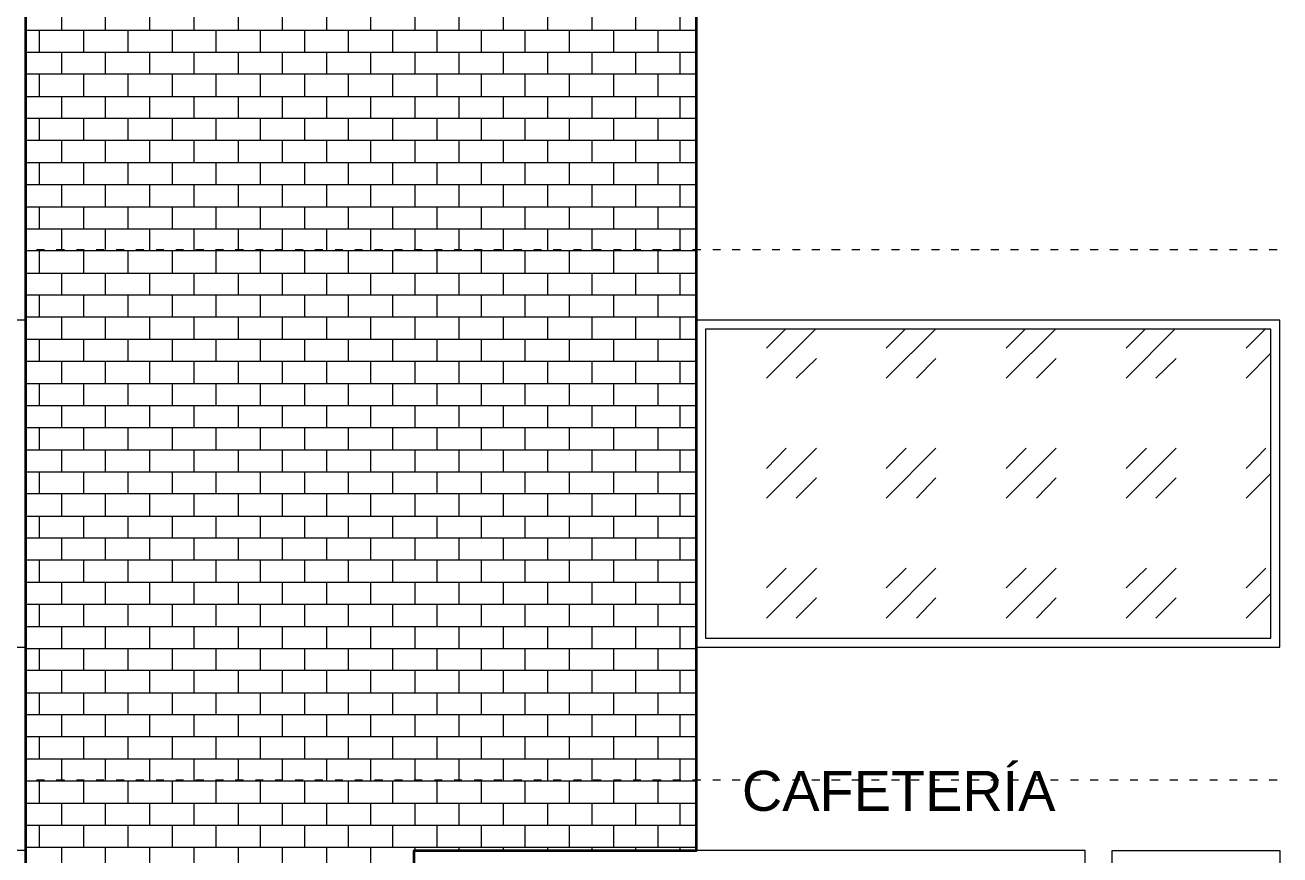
# Model space of a CAD drawing. Header units: millimetres. Extents: x 1.9 to 43.8, y 1.5 to 30.
# Drawn here: x 8.69 to 15.79, y 20.67 to 25.37 of the extents above; entities that cross this region are included whole.
import ezdxf

# ---------------------------------------------------------------- set-up
doc = ezdxf.new("R2010")
doc.units = ezdxf.units.MM
for name, color, linetype in [('PDF_GRADAS Y ELEVADOR', 7, 'Continuous'), ('PDF_MUROS2', 7, 'Continuous'), ('PDF_Text', 7, 'Continuous')]:
    doc.layers.add(name, color=color, linetype=linetype)
doc.styles.add('PDF ArialMT', font='arial.ttf')

msp = doc.modelspace()

# ---------------------------------------------------------------- linework, layer by layer
at = {"layer": 'PDF_GRADAS Y ELEVADOR', "lineweight": 18}
for points in [[(8.7516, 24.0978), (8.796, 24.0978)], [(8.8627, 24.0978), (8.9103, 24.0978)], [(8.977, 24.0978), (9.0215, 24.0978)], [(9.0881, 24.0978), (9.1326, 24.0978)], [(9.2024, 24.0978), (9.2469, 24.0978)], [(9.3136, 24.0978), (9.358, 24.0978)], [(9.4279, 24.0978), (9.4723, 24.0978)], [(9.539, 24.0978), (9.5834, 24.0978)], [(9.6501, 24.0978), (9.6977, 24.0978)], [(9.7644, 24.0978), (9.8089, 24.0978)], [(9.8755, 24.0978), (9.9232, 24.0978)], [(9.9898, 24.0978), (10.0343, 24.0978)], [(10.101, 24.0978), (10.1454, 24.0978)], [(10.2153, 24.0978), (10.2597, 24.0978)], [(10.3264, 24.0978), (10.3709, 24.0978)], [(10.4407, 24.0978), (10.4852, 24.0978)], [(10.5518, 24.0978), (10.5963, 24.0978)], [(10.663, 24.0978), (10.7106, 24.0978)], [(10.7773, 24.0978), (10.8217, 24.0978)], [(10.8884, 24.0978), (10.9328, 24.0978)], [(11.0027, 24.0978), (11.0471, 24.0978)], [(11.1138, 24.0978), (11.1583, 24.0978)], [(11.2281, 24.0978), (11.2726, 24.0978)], [(11.3393, 24.0978), (11.3837, 24.0978)], [(11.4504, 24.0978), (11.498, 24.0978)], [(11.5647, 24.0978), (11.6091, 24.0978)], [(11.6758, 24.0978), (11.7203, 24.0978)], [(11.7901, 24.0978), (11.8346, 24.0978)], [(11.9012, 24.0978), (11.9457, 24.0978)], [(12.0155, 24.0978), (12.06, 24.0978)], [(12.1267, 24.0978), (12.1711, 24.0978)], [(12.2378, 24.0978), (12.2854, 24.0978)], [(12.3521, 24.0978), (12.3966, 24.0978)], [(12.4632, 24.0978), (12.5109, 24.0978)], [(12.5775, 24.0978), (12.622, 24.0978)], [(12.6887, 24.0978), (12.7331, 24.0978)], [(12.803, 24.0978), (12.8474, 24.0978)], [(12.9141, 24.0978), (12.9585, 24.0978)], [(13.0284, 24.0978), (13.0728, 24.0978)], [(13.1395, 24.0978), (13.184, 24.0978)], [(13.2506, 24.0978), (13.2983, 24.0978)], [(13.3649, 24.0978), (13.4094, 24.0978)], [(13.4761, 24.0978), (13.5205, 24.0978)], [(13.5904, 24.0978), (13.6348, 24.0978)], [(13.7015, 24.0978), (13.746, 24.0978)], [(13.8158, 24.0978), (13.8603, 24.0978)], [(13.9269, 24.0978), (13.9714, 24.0978)], [(14.0381, 24.0978), (14.0857, 24.0978)], [(14.1524, 24.0978), (14.1968, 24.0978)], [(14.2635, 24.0978), (14.3079, 24.0978)], [(14.3778, 24.0978), (14.4222, 24.0978)], [(14.4889, 24.0978), (14.5334, 24.0978)], [(14.6032, 24.0978), (14.6477, 24.0978)], [(14.7144, 24.0978), (14.7588, 24.0978)], [(14.8255, 24.0978), (14.8731, 24.0978)], [(14.9398, 24.0978), (14.9842, 24.0978)], [(15.0509, 24.0978), (15.0985, 24.0978)], [(15.1652, 24.0978), (15.2097, 24.0978)], [(15.2763, 24.0978), (15.3208, 24.0978)], [(15.3906, 24.0978), (15.4351, 24.0978)], [(15.5018, 24.0978), (15.5462, 24.0978)], [(15.6161, 24.0978), (15.6605, 24.0978)], [(15.7272, 24.0978), (15.7717, 24.0978)], [(8.7516, 21.0973), (8.796, 21.0973)], [(8.8627, 21.0973), (8.9103, 21.0973)], [(8.977, 21.0973), (9.0215, 21.0973)], [(9.0881, 21.0973), (9.1326, 21.0973)], [(9.2024, 21.0973), (9.2469, 21.0973)], [(9.3136, 21.0973), (9.358, 21.0973)], [(9.4279, 21.0973), (9.4723, 21.0973)], [(9.539, 21.0973), (9.5834, 21.0973)], [(9.6501, 21.0973), (9.6977, 21.0973)], [(9.7644, 21.0973), (9.8089, 21.0973)], [(9.8755, 21.0973), (9.9232, 21.0973)], [(9.9898, 21.0973), (10.0343, 21.0973)], [(10.101, 21.0973), (10.1454, 21.0973)], [(10.2153, 21.0973), (10.2597, 21.0973)], [(10.3264, 21.0973), (10.3709, 21.0973)], [(10.4407, 21.0973), (10.4852, 21.0973)], [(10.5518, 21.0973), (10.5963, 21.0973)], [(10.663, 21.0973), (10.7106, 21.0973)], [(10.7773, 21.0973), (10.8217, 21.0973)], [(10.8884, 21.0973), (10.9328, 21.0973)], [(11.0027, 21.0973), (11.0471, 21.0973)], [(11.1138, 21.0973), (11.1583, 21.0973)], [(11.2281, 21.0973), (11.2726, 21.0973)], [(11.3393, 21.0973), (11.3837, 21.0973)], [(11.4504, 21.0973), (11.498, 21.0973)], [(11.5647, 21.0973), (11.6091, 21.0973)], [(11.6758, 21.0973), (11.7203, 21.0973)], [(11.7901, 21.0973), (11.8346, 21.0973)], [(11.9012, 21.0973), (11.9457, 21.0973)], [(12.0155, 21.0973), (12.06, 21.0973)], [(12.1267, 21.0973), (12.1711, 21.0973)], [(12.2378, 21.0973), (12.2854, 21.0973)], [(12.3521, 21.0973), (12.3966, 21.0973)], [(12.4632, 21.0973), (12.5109, 21.0973)], [(12.5775, 21.0973), (12.622, 21.0973)], [(12.6887, 21.0973), (12.7331, 21.0973)], [(12.803, 21.0973), (12.8474, 21.0973)], [(12.9141, 21.0973), (12.9585, 21.0973)], [(13.0284, 21.0973), (13.0728, 21.0973)], [(13.1395, 21.0973), (13.184, 21.0973)], [(13.2506, 21.0973), (13.2983, 21.0973)], [(13.3649, 21.0973), (13.4094, 21.0973)], [(13.4761, 21.0973), (13.5205, 21.0973)], [(13.5904, 21.0973), (13.6348, 21.0973)], [(13.7015, 21.0973), (13.746, 21.0973)], [(13.8158, 21.0973), (13.8603, 21.0973)], [(13.9269, 21.0973), (13.9714, 21.0973)], [(14.0381, 21.0973), (14.0857, 21.0973)], [(14.1524, 21.0973), (14.1968, 21.0973)], [(14.2635, 21.0973), (14.3079, 21.0973)], [(14.3778, 21.0973), (14.4222, 21.0973)], [(14.4889, 21.0973), (14.5334, 21.0973)], [(14.6032, 21.0973), (14.6477, 21.0973)], [(14.7144, 21.0973), (14.7588, 21.0973)], [(14.8255, 21.0973), (14.8731, 21.0973)], [(14.9398, 21.0973), (14.9842, 21.0973)], [(15.0509, 21.0973), (15.0985, 21.0973)], [(15.1652, 21.0973), (15.2097, 21.0973)], [(15.2763, 21.0973), (15.3208, 21.0973)], [(15.3906, 21.0973), (15.4351, 21.0973)], [(15.5018, 21.0973), (15.5462, 21.0973)], [(15.6161, 21.0973), (15.6605, 21.0973)], [(15.7272, 21.0973), (15.7717, 21.0973)]]:
    msp.add_lwpolyline(points, dxfattribs=at)
at = {"layer": 'PDF_MUROS2', "lineweight": 35}
msp.add_lwpolyline([(10.8884, 17.646), (10.8884, 20.6973), (12.4855, 20.6973), (12.4855, 28.5969), (8.6881, 28.5969), (8.6881, 17.646)], close=True, dxfattribs=at)
at = {"layer": 'PDF_MUROS2', "lineweight": 9}
for points in [[(8.8944, 25.3392), (8.8944, 25.4662)], [(9.1421, 25.3392), (9.1421, 25.4662)], [(9.3929, 25.3392), (9.3929, 25.4662)], [(9.6438, 25.3392), (9.6438, 25.4662)], [(9.8946, 25.3392), (9.8946, 25.4662)], [(10.1423, 25.3392), (10.1423, 25.4662)], [(10.3931, 25.3392), (10.3931, 25.4662)], [(10.6439, 25.3392), (10.6439, 25.4662)], [(10.8947, 25.3392), (10.8947, 25.4662)], [(11.1424, 25.3392), (11.1424, 25.4662)], [(11.3932, 25.3392), (11.3932, 25.4662)], [(11.6441, 25.3392), (11.6441, 25.4662)], [(11.8949, 25.3392), (11.8949, 25.4662)], [(12.1425, 25.3392), (12.1425, 25.4662)], [(12.3934, 25.3392), (12.3934, 25.4662)], [(8.6881, 25.3392), (12.4855, 25.3392)], [(8.7674, 25.2154), (8.7674, 25.3392)], [(9.0183, 25.2154), (9.0183, 25.3392)], [(9.2691, 25.2154), (9.2691, 25.3392)], [(9.5199, 25.2154), (9.5199, 25.3392)], [(9.7676, 25.2154), (9.7676, 25.3392)], [(10.0184, 25.2154), (10.0184, 25.3392)], [(10.2693, 25.2154), (10.2693, 25.3392)], [(10.5169, 25.2154), (10.5169, 25.3392)], [(10.7677, 25.2154), (10.7677, 25.3392)], [(11.0186, 25.2154), (11.0186, 25.3392)], [(11.2694, 25.2154), (11.2694, 25.3392)], [(11.5171, 25.2154), (11.5171, 25.3392)], [(11.7679, 25.2154), (11.7679, 25.3392)], [(12.0187, 25.2154), (12.0187, 25.3392)], [(12.2695, 25.2154), (12.2695, 25.3392)], [(8.6881, 25.2154), (12.4855, 25.2154)], [(8.8944, 25.0916), (8.8944, 25.2154)], [(9.1421, 25.0916), (9.1421, 25.2154)], [(9.3929, 25.0916), (9.3929, 25.2154)], [(9.6438, 25.0916), (9.6438, 25.2154)], [(9.8946, 25.0916), (9.8946, 25.2154)], [(10.1423, 25.0916), (10.1423, 25.2154)], [(10.3931, 25.0916), (10.3931, 25.2154)], [(10.6439, 25.0916), (10.6439, 25.2154)], [(10.8947, 25.0916), (10.8947, 25.2154)], [(11.1424, 25.0916), (11.1424, 25.2154)], [(11.3932, 25.0916), (11.3932, 25.2154)], [(11.6441, 25.0916), (11.6441, 25.2154)], [(11.8949, 25.0916), (11.8949, 25.2154)], [(12.1425, 25.0916), (12.1425, 25.2154)], [(12.3934, 25.0916), (12.3934, 25.2154)], [(8.6881, 25.0916), (12.4855, 25.0916)], [(8.7674, 24.9646), (8.7674, 25.0916)], [(9.0183, 24.9646), (9.0183, 25.0916)], [(9.2691, 24.9646), (9.2691, 25.0916)], [(9.5199, 24.9646), (9.5199, 25.0916)], [(9.7676, 24.9646), (9.7676, 25.0916)], [(10.0184, 24.9646), (10.0184, 25.0916)], [(10.2693, 24.9646), (10.2693, 25.0916)], [(10.5169, 24.9646), (10.5169, 25.0916)], [(10.7677, 24.9646), (10.7677, 25.0916)], [(11.0186, 24.9646), (11.0186, 25.0916)], [(11.2694, 24.9646), (11.2694, 25.0916)], [(11.5171, 24.9646), (11.5171, 25.0916)], [(11.7679, 24.9646), (11.7679, 25.0916)], [(12.0187, 24.9646), (12.0187, 25.0916)], [(12.2695, 24.9646), (12.2695, 25.0916)], [(8.6881, 24.9646), (12.4855, 24.9646)], [(8.8944, 24.8407), (8.8944, 24.9646)], [(9.1421, 24.8407), (9.1421, 24.9646)], [(9.3929, 24.8407), (9.3929, 24.9646)], [(9.6438, 24.8407), (9.6438, 24.9646)], [(9.8946, 24.8407), (9.8946, 24.9646)], [(10.1423, 24.8407), (10.1423, 24.9646)], [(10.3931, 24.8407), (10.3931, 24.9646)], [(10.6439, 24.8407), (10.6439, 24.9646)], [(10.8947, 24.8407), (10.8947, 24.9646)], [(11.1424, 24.8407), (11.1424, 24.9646)], [(11.3932, 24.8407), (11.3932, 24.9646)], [(11.6441, 24.8407), (11.6441, 24.9646)], [(11.8949, 24.8407), (11.8949, 24.9646)], [(12.1425, 24.8407), (12.1425, 24.9646)], [(12.3934, 24.8407), (12.3934, 24.9646)], [(8.6881, 24.8407), (12.4855, 24.8407)], [(8.7674, 24.7169), (8.7674, 24.8407)], [(9.0183, 24.7169), (9.0183, 24.8407)], [(9.2691, 24.7169), (9.2691, 24.8407)], [(9.5199, 24.7169), (9.5199, 24.8407)], [(9.7676, 24.7169), (9.7676, 24.8407)], [(10.0184, 24.7169), (10.0184, 24.8407)], [(10.2693, 24.7169), (10.2693, 24.8407)], [(10.5169, 24.7169), (10.5169, 24.8407)], [(10.7677, 24.7169), (10.7677, 24.8407)], [(11.0186, 24.7169), (11.0186, 24.8407)], [(11.2694, 24.7169), (11.2694, 24.8407)], [(11.5171, 24.7169), (11.5171, 24.8407)], [(11.7679, 24.7169), (11.7679, 24.8407)], [(12.0187, 24.7169), (12.0187, 24.8407)], [(12.2695, 24.7169), (12.2695, 24.8407)], [(8.6881, 24.7169), (12.4855, 24.7169)], [(8.8944, 24.5899), (8.8944, 24.7169)], [(9.1421, 24.5899), (9.1421, 24.7169)], [(9.3929, 24.5899), (9.3929, 24.7169)], [(9.6438, 24.5899), (9.6438, 24.7169)], [(9.8946, 24.5899), (9.8946, 24.7169)], [(10.1423, 24.5899), (10.1423, 24.7169)], [(10.3931, 24.5899), (10.3931, 24.7169)], [(10.6439, 24.5899), (10.6439, 24.7169)], [(10.8947, 24.5899), (10.8947, 24.7169)], [(11.1424, 24.5899), (11.1424, 24.7169)], [(11.3932, 24.5899), (11.3932, 24.7169)], [(11.6441, 24.5899), (11.6441, 24.7169)], [(11.8949, 24.5899), (11.8949, 24.7169)], [(12.1425, 24.5899), (12.1425, 24.7169)], [(12.3934, 24.5899), (12.3934, 24.7169)], [(8.6881, 24.5899), (12.4855, 24.5899)], [(8.7674, 24.4661), (8.7674, 24.5899)], [(9.0183, 24.4661), (9.0183, 24.5899)], [(9.2691, 24.4661), (9.2691, 24.5899)], [(9.5199, 24.4661), (9.5199, 24.5899)], [(9.7676, 24.4661), (9.7676, 24.5899)], [(10.0184, 24.4661), (10.0184, 24.5899)], [(10.2693, 24.4661), (10.2693, 24.5899)], [(10.5169, 24.4661), (10.5169, 24.5899)], [(10.7677, 24.4661), (10.7677, 24.5899)], [(11.0186, 24.4661), (11.0186, 24.5899)], [(11.2694, 24.4661), (11.2694, 24.5899)], [(11.5171, 24.4661), (11.5171, 24.5899)], [(11.7679, 24.4661), (11.7679, 24.5899)], [(12.0187, 24.4661), (12.0187, 24.5899)], [(12.2695, 24.4661), (12.2695, 24.5899)], [(8.6881, 24.4661), (12.4855, 24.4661)], [(8.8944, 24.3391), (8.8944, 24.4661)], [(9.1421, 24.3391), (9.1421, 24.4661)], [(9.3929, 24.3391), (9.3929, 24.4661)], [(9.6438, 24.3391), (9.6438, 24.4661)], [(9.8946, 24.3391), (9.8946, 24.4661)], [(10.1423, 24.3391), (10.1423, 24.4661)], [(10.3931, 24.3391), (10.3931, 24.4661)], [(10.6439, 24.3391), (10.6439, 24.4661)], [(10.8947, 24.3391), (10.8947, 24.4661)], [(11.1424, 24.3391), (11.1424, 24.4661)], [(11.3932, 24.3391), (11.3932, 24.4661)], [(11.6441, 24.3391), (11.6441, 24.4661)], [(11.8949, 24.3391), (11.8949, 24.4661)], [(12.1425, 24.3391), (12.1425, 24.4661)], [(12.3934, 24.3391), (12.3934, 24.4661)], [(8.6881, 24.3391), (12.4855, 24.3391)], [(8.7674, 24.2153), (8.7674, 24.3391)], [(9.0183, 24.2153), (9.0183, 24.3391)], [(9.2691, 24.2153), (9.2691, 24.3391)], [(9.5199, 24.2153), (9.5199, 24.3391)], [(9.7676, 24.2153), (9.7676, 24.3391)], [(10.0184, 24.2153), (10.0184, 24.3391)], [(10.2693, 24.2153), (10.2693, 24.3391)], [(10.5169, 24.2153), (10.5169, 24.3391)], [(10.7677, 24.2153), (10.7677, 24.3391)], [(11.0186, 24.2153), (11.0186, 24.3391)], [(11.2694, 24.2153), (11.2694, 24.3391)], [(11.5171, 24.2153), (11.5171, 24.3391)], [(11.7679, 24.2153), (11.7679, 24.3391)], [(12.0187, 24.2153), (12.0187, 24.3391)], [(12.2695, 24.2153), (12.2695, 24.3391)], [(8.6881, 24.2153), (12.4855, 24.2153)], [(8.8944, 24.0914), (8.8944, 24.2153)], [(9.1421, 24.0914), (9.1421, 24.2153)], [(9.3929, 24.0914), (9.3929, 24.2153)], [(9.6438, 24.0914), (9.6438, 24.2153)], [(9.8946, 24.0914), (9.8946, 24.2153)], [(10.1423, 24.0914), (10.1423, 24.2153)], [(10.3931, 24.0914), (10.3931, 24.2153)], [(10.6439, 24.0914), (10.6439, 24.2153)], [(10.8947, 24.0914), (10.8947, 24.2153)], [(11.1424, 24.0914), (11.1424, 24.2153)], [(11.3932, 24.0914), (11.3932, 24.2153)], [(11.6441, 24.0914), (11.6441, 24.2153)], [(11.8949, 24.0914), (11.8949, 24.2153)], [(12.1425, 24.0914), (12.1425, 24.2153)], [(12.3934, 24.0914), (12.3934, 24.2153)], [(8.6881, 24.0914), (12.4855, 24.0914)], [(8.7674, 23.9644), (8.7674, 24.0914)], [(9.0183, 23.9644), (9.0183, 24.0914)], [(9.2691, 23.9644), (9.2691, 24.0914)], [(9.5199, 23.9644), (9.5199, 24.0914)], [(9.7676, 23.9644), (9.7676, 24.0914)], [(10.0184, 23.9644), (10.0184, 24.0914)], [(10.2693, 23.9644), (10.2693, 24.0914)], [(10.5169, 23.9644), (10.5169, 24.0914)], [(10.7677, 23.9644), (10.7677, 24.0914)], [(11.0186, 23.9644), (11.0186, 24.0914)], [(11.2694, 23.9644), (11.2694, 24.0914)], [(11.5171, 23.9644), (11.5171, 24.0914)], [(11.7679, 23.9644), (11.7679, 24.0914)], [(12.0187, 23.9644), (12.0187, 24.0914)], [(12.2695, 23.9644), (12.2695, 24.0914)], [(8.6881, 23.9644), (12.4855, 23.9644)], [(8.8944, 23.8406), (8.8944, 23.9644)], [(9.1421, 23.8406), (9.1421, 23.9644)], [(9.3929, 23.8406), (9.3929, 23.9644)], [(9.6438, 23.8406), (9.6438, 23.9644)], [(9.8946, 23.8406), (9.8946, 23.9644)], [(10.1423, 23.8406), (10.1423, 23.9644)], [(10.3931, 23.8406), (10.3931, 23.9644)], [(10.6439, 23.8406), (10.6439, 23.9644)], [(10.8947, 23.8406), (10.8947, 23.9644)], [(11.1424, 23.8406), (11.1424, 23.9644)], [(11.3932, 23.8406), (11.3932, 23.9644)], [(11.6441, 23.8406), (11.6441, 23.9644)], [(11.8949, 23.8406), (11.8949, 23.9644)], [(12.1425, 23.8406), (12.1425, 23.9644)], [(12.3934, 23.8406), (12.3934, 23.9644)], [(8.6881, 23.8406), (12.4855, 23.8406)], [(8.7674, 23.7168), (8.7674, 23.8406)], [(9.0183, 23.7168), (9.0183, 23.8406)], [(9.2691, 23.7168), (9.2691, 23.8406)], [(9.5199, 23.7168), (9.5199, 23.8406)], [(9.7676, 23.7168), (9.7676, 23.8406)], [(10.0184, 23.7168), (10.0184, 23.8406)], [(10.2693, 23.7168), (10.2693, 23.8406)], [(10.5169, 23.7168), (10.5169, 23.8406)], [(10.7677, 23.7168), (10.7677, 23.8406)], [(11.0186, 23.7168), (11.0186, 23.8406)], [(11.2694, 23.7168), (11.2694, 23.8406)], [(11.5171, 23.7168), (11.5171, 23.8406)], [(11.7679, 23.7168), (11.7679, 23.8406)], [(12.0187, 23.7168), (12.0187, 23.8406)], [(12.2695, 23.7168), (12.2695, 23.8406)], [(8.6881, 23.7168), (12.4855, 23.7168)], [(8.8944, 23.5898), (8.8944, 23.7168)], [(9.1421, 23.5898), (9.1421, 23.7168)], [(9.3929, 23.5898), (9.3929, 23.7168)], [(9.6438, 23.5898), (9.6438, 23.7168)], [(9.8946, 23.5898), (9.8946, 23.7168)], [(10.1423, 23.5898), (10.1423, 23.7168)], [(10.3931, 23.5898), (10.3931, 23.7168)], [(10.6439, 23.5898), (10.6439, 23.7168)], [(10.8947, 23.5898), (10.8947, 23.7168)], [(11.1424, 23.5898), (11.1424, 23.7168)], [(11.3932, 23.5898), (11.3932, 23.7168)], [(11.6441, 23.5898), (11.6441, 23.7168)], [(11.8949, 23.5898), (11.8949, 23.7168)], [(12.1425, 23.5898), (12.1425, 23.7168)], [(12.3934, 23.5898), (12.3934, 23.7168)], [(8.6881, 23.5898), (12.4855, 23.5898)], [(8.7674, 23.4659), (8.7674, 23.5898)], [(9.0183, 23.4659), (9.0183, 23.5898)], [(9.2691, 23.4659), (9.2691, 23.5898)], [(9.5199, 23.4659), (9.5199, 23.5898)], [(9.7676, 23.4659), (9.7676, 23.5898)], [(10.0184, 23.4659), (10.0184, 23.5898)], [(10.2693, 23.4659), (10.2693, 23.5898)], [(10.5169, 23.4659), (10.5169, 23.5898)], [(10.7677, 23.4659), (10.7677, 23.5898)], [(11.0186, 23.4659), (11.0186, 23.5898)], [(11.2694, 23.4659), (11.2694, 23.5898)], [(11.5171, 23.4659), (11.5171, 23.5898)], [(11.7679, 23.4659), (11.7679, 23.5898)], [(12.0187, 23.4659), (12.0187, 23.5898)], [(12.2695, 23.4659), (12.2695, 23.5898)], [(8.6881, 23.4659), (12.4855, 23.4659)], [(8.8944, 23.3389), (8.8944, 23.4659)], [(9.1421, 23.3389), (9.1421, 23.4659)], [(9.3929, 23.3389), (9.3929, 23.4659)], [(9.6438, 23.3389), (9.6438, 23.4659)], [(9.8946, 23.3389), (9.8946, 23.4659)], [(10.1423, 23.3389), (10.1423, 23.4659)], [(10.3931, 23.3389), (10.3931, 23.4659)], [(10.6439, 23.3389), (10.6439, 23.4659)], [(10.8947, 23.3389), (10.8947, 23.4659)], [(11.1424, 23.3389), (11.1424, 23.4659)], [(11.3932, 23.3389), (11.3932, 23.4659)], [(11.6441, 23.3389), (11.6441, 23.4659)], [(11.8949, 23.3389), (11.8949, 23.4659)], [(12.1425, 23.3389), (12.1425, 23.4659)], [(12.3934, 23.3389), (12.3934, 23.4659)], [(8.6881, 23.3389), (12.4855, 23.3389)], [(8.7674, 23.2151), (8.7674, 23.3389)], [(9.0183, 23.2151), (9.0183, 23.3389)], [(9.2691, 23.2151), (9.2691, 23.3389)], [(9.5199, 23.2151), (9.5199, 23.3389)], [(9.7676, 23.2151), (9.7676, 23.3389)], [(10.0184, 23.2151), (10.0184, 23.3389)], [(10.2693, 23.2151), (10.2693, 23.3389)], [(10.5169, 23.2151), (10.5169, 23.3389)], [(10.7677, 23.2151), (10.7677, 23.3389)], [(11.0186, 23.2151), (11.0186, 23.3389)], [(11.2694, 23.2151), (11.2694, 23.3389)], [(11.5171, 23.2151), (11.5171, 23.3389)], [(11.7679, 23.2151), (11.7679, 23.3389)], [(12.0187, 23.2151), (12.0187, 23.3389)], [(12.2695, 23.2151), (12.2695, 23.3389)], [(8.6881, 23.2151), (12.4855, 23.2151)], [(8.8944, 23.0913), (8.8944, 23.2151)], [(9.1421, 23.0913), (9.1421, 23.2151)], [(9.3929, 23.0913), (9.3929, 23.2151)], [(9.6438, 23.0913), (9.6438, 23.2151)], [(9.8946, 23.0913), (9.8946, 23.2151)], [(10.1423, 23.0913), (10.1423, 23.2151)], [(10.3931, 23.0913), (10.3931, 23.2151)], [(10.6439, 23.0913), (10.6439, 23.2151)], [(10.8947, 23.0913), (10.8947, 23.2151)], [(11.1424, 23.0913), (11.1424, 23.2151)], [(11.3932, 23.0913), (11.3932, 23.2151)], [(11.6441, 23.0913), (11.6441, 23.2151)], [(11.8949, 23.0913), (11.8949, 23.2151)], [(12.1425, 23.0913), (12.1425, 23.2151)], [(12.3934, 23.0913), (12.3934, 23.2151)], [(8.6881, 23.0913), (12.4855, 23.0913)], [(8.7674, 22.9643), (8.7674, 23.0913)], [(9.0183, 22.9643), (9.0183, 23.0913)], [(9.2691, 22.9643), (9.2691, 23.0913)], [(9.5199, 22.9643), (9.5199, 23.0913)], [(9.7676, 22.9643), (9.7676, 23.0913)], [(10.0184, 22.9643), (10.0184, 23.0913)], [(10.2693, 22.9643), (10.2693, 23.0913)], [(10.5169, 22.9643), (10.5169, 23.0913)], [(10.7677, 22.9643), (10.7677, 23.0913)], [(11.0186, 22.9643), (11.0186, 23.0913)], [(11.2694, 22.9643), (11.2694, 23.0913)], [(11.5171, 22.9643), (11.5171, 23.0913)], [(11.7679, 22.9643), (11.7679, 23.0913)], [(12.0187, 22.9643), (12.0187, 23.0913)], [(12.2695, 22.9643), (12.2695, 23.0913)], [(8.6881, 22.9643), (12.4855, 22.9643)], [(8.8944, 22.8405), (8.8944, 22.9643)], [(9.1421, 22.8405), (9.1421, 22.9643)], [(9.3929, 22.8405), (9.3929, 22.9643)], [(9.6438, 22.8405), (9.6438, 22.9643)], [(9.8946, 22.8405), (9.8946, 22.9643)], [(10.1423, 22.8405), (10.1423, 22.9643)], [(10.3931, 22.8405), (10.3931, 22.9643)], [(10.6439, 22.8405), (10.6439, 22.9643)], [(10.8947, 22.8405), (10.8947, 22.9643)], [(11.1424, 22.8405), (11.1424, 22.9643)], [(11.3932, 22.8405), (11.3932, 22.9643)], [(11.6441, 22.8405), (11.6441, 22.9643)], [(11.8949, 22.8405), (11.8949, 22.9643)], [(12.1425, 22.8405), (12.1425, 22.9643)], [(12.3934, 22.8405), (12.3934, 22.9643)], [(8.6881, 22.8405), (12.4855, 22.8405)], [(8.7674, 22.7166), (8.7674, 22.8405)], [(9.0183, 22.7166), (9.0183, 22.8405)], [(9.2691, 22.7166), (9.2691, 22.8405)], [(9.5199, 22.7166), (9.5199, 22.8405)], [(9.7676, 22.7166), (9.7676, 22.8405)], [(10.0184, 22.7166), (10.0184, 22.8405)], [(10.2693, 22.7166), (10.2693, 22.8405)], [(10.5169, 22.7166), (10.5169, 22.8405)], [(10.7677, 22.7166), (10.7677, 22.8405)], [(11.0186, 22.7166), (11.0186, 22.8405)], [(11.2694, 22.7166), (11.2694, 22.8405)], [(11.5171, 22.7166), (11.5171, 22.8405)], [(11.7679, 22.7166), (11.7679, 22.8405)], [(12.0187, 22.7166), (12.0187, 22.8405)], [(12.2695, 22.7166), (12.2695, 22.8405)], [(8.6881, 22.7166), (12.4855, 22.7166)], [(8.8944, 22.5896), (8.8944, 22.7166)], [(9.1421, 22.5896), (9.1421, 22.7166)], [(9.3929, 22.5896), (9.3929, 22.7166)], [(9.6438, 22.5896), (9.6438, 22.7166)], [(9.8946, 22.5896), (9.8946, 22.7166)], [(10.1423, 22.5896), (10.1423, 22.7166)], [(10.3931, 22.5896), (10.3931, 22.7166)], [(10.6439, 22.5896), (10.6439, 22.7166)], [(10.8947, 22.5896), (10.8947, 22.7166)], [(11.1424, 22.5896), (11.1424, 22.7166)], [(11.3932, 22.5896), (11.3932, 22.7166)], [(11.6441, 22.5896), (11.6441, 22.7166)], [(11.8949, 22.5896), (11.8949, 22.7166)], [(12.1425, 22.5896), (12.1425, 22.7166)], [(12.3934, 22.5896), (12.3934, 22.7166)], [(8.6881, 22.5896), (12.4855, 22.5896)], [(8.7674, 22.4658), (8.7674, 22.5896)], [(9.0183, 22.4658), (9.0183, 22.5896)], [(9.2691, 22.4658), (9.2691, 22.5896)], [(9.5199, 22.4658), (9.5199, 22.5896)], [(9.7676, 22.4658), (9.7676, 22.5896)], [(10.0184, 22.4658), (10.0184, 22.5896)], [(10.2693, 22.4658), (10.2693, 22.5896)], [(10.5169, 22.4658), (10.5169, 22.5896)], [(10.7677, 22.4658), (10.7677, 22.5896)], [(11.0186, 22.4658), (11.0186, 22.5896)], [(11.2694, 22.4658), (11.2694, 22.5896)], [(11.5171, 22.4658), (11.5171, 22.5896)], [(11.7679, 22.4658), (11.7679, 22.5896)], [(12.0187, 22.4658), (12.0187, 22.5896)], [(12.2695, 22.4658), (12.2695, 22.5896)], [(8.6881, 22.4658), (12.4855, 22.4658)], [(8.8944, 22.342), (8.8944, 22.4658)], [(9.1421, 22.342), (9.1421, 22.4658)], [(9.3929, 22.342), (9.3929, 22.4658)], [(9.6438, 22.342), (9.6438, 22.4658)], [(9.8946, 22.342), (9.8946, 22.4658)], [(10.1423, 22.342), (10.1423, 22.4658)], [(10.3931, 22.342), (10.3931, 22.4658)], [(10.6439, 22.342), (10.6439, 22.4658)], [(10.8947, 22.342), (10.8947, 22.4658)], [(11.1424, 22.342), (11.1424, 22.4658)], [(11.3932, 22.342), (11.3932, 22.4658)], [(11.6441, 22.342), (11.6441, 22.4658)], [(11.8949, 22.342), (11.8949, 22.4658)], [(12.1425, 22.342), (12.1425, 22.4658)], [(12.3934, 22.342), (12.3934, 22.4658)], [(8.6881, 22.342), (12.4855, 22.342)], [(8.7674, 22.215), (8.7674, 22.342)], [(9.0183, 22.215), (9.0183, 22.342)], [(9.2691, 22.215), (9.2691, 22.342)], [(9.5199, 22.215), (9.5199, 22.342)], [(9.7676, 22.215), (9.7676, 22.342)], [(10.0184, 22.215), (10.0184, 22.342)], [(10.2693, 22.215), (10.2693, 22.342)], [(10.5169, 22.215), (10.5169, 22.342)], [(10.7677, 22.215), (10.7677, 22.342)], [(11.0186, 22.215), (11.0186, 22.342)], [(11.2694, 22.215), (11.2694, 22.342)], [(11.5171, 22.215), (11.5171, 22.342)], [(11.7679, 22.215), (11.7679, 22.342)], [(12.0187, 22.215), (12.0187, 22.342)], [(12.2695, 22.215), (12.2695, 22.342)], [(8.6881, 22.215), (12.4855, 22.215)], [(8.8944, 22.0911), (8.8944, 22.215)], [(9.1421, 22.0911), (9.1421, 22.215)], [(9.3929, 22.0911), (9.3929, 22.215)], [(9.6438, 22.0911), (9.6438, 22.215)], [(9.8946, 22.0911), (9.8946, 22.215)], [(10.1423, 22.0911), (10.1423, 22.215)], [(10.3931, 22.0911), (10.3931, 22.215)], [(10.6439, 22.0911), (10.6439, 22.215)], [(10.8947, 22.0911), (10.8947, 22.215)], [(11.1424, 22.0911), (11.1424, 22.215)], [(11.3932, 22.0911), (11.3932, 22.215)], [(11.6441, 22.0911), (11.6441, 22.215)], [(11.8949, 22.0911), (11.8949, 22.215)], [(12.1425, 22.0911), (12.1425, 22.215)], [(12.3934, 22.0911), (12.3934, 22.215)], [(8.6881, 22.0911), (12.4855, 22.0911)], [(8.7674, 21.9641), (8.7674, 22.0911)], [(9.0183, 21.9641), (9.0183, 22.0911)], [(9.2691, 21.9641), (9.2691, 22.0911)], [(9.5199, 21.9641), (9.5199, 22.0911)], [(9.7676, 21.9641), (9.7676, 22.0911)], [(10.0184, 21.9641), (10.0184, 22.0911)], [(10.2693, 21.9641), (10.2693, 22.0911)], [(10.5169, 21.9641), (10.5169, 22.0911)], [(10.7677, 21.9641), (10.7677, 22.0911)], [(11.0186, 21.9641), (11.0186, 22.0911)], [(11.2694, 21.9641), (11.2694, 22.0911)], [(11.5171, 21.9641), (11.5171, 22.0911)], [(11.7679, 21.9641), (11.7679, 22.0911)], [(12.0187, 21.9641), (12.0187, 22.0911)], [(12.2695, 21.9641), (12.2695, 22.0911)], [(8.6881, 21.9641), (12.4855, 21.9641)], [(8.8944, 21.8403), (8.8944, 21.9641)], [(9.1421, 21.8403), (9.1421, 21.9641)], [(9.3929, 21.8403), (9.3929, 21.9641)], [(9.6438, 21.8403), (9.6438, 21.9641)], [(9.8946, 21.8403), (9.8946, 21.9641)], [(10.1423, 21.8403), (10.1423, 21.9641)], [(10.3931, 21.8403), (10.3931, 21.9641)], [(10.6439, 21.8403), (10.6439, 21.9641)], [(10.8947, 21.8403), (10.8947, 21.9641)], [(11.1424, 21.8403), (11.1424, 21.9641)], [(11.3932, 21.8403), (11.3932, 21.9641)], [(11.6441, 21.8403), (11.6441, 21.9641)], [(11.8949, 21.8403), (11.8949, 21.9641)], [(12.1425, 21.8403), (12.1425, 21.9641)], [(12.3934, 21.8403), (12.3934, 21.9641)], [(8.6881, 21.8403), (12.4855, 21.8403)], [(8.7674, 21.7165), (8.7674, 21.8403)], [(9.0183, 21.7165), (9.0183, 21.8403)], [(9.2691, 21.7165), (9.2691, 21.8403)], [(9.5199, 21.7165), (9.5199, 21.8403)], [(9.7676, 21.7165), (9.7676, 21.8403)], [(10.0184, 21.7165), (10.0184, 21.8403)], [(10.2693, 21.7165), (10.2693, 21.8403)], [(10.5169, 21.7165), (10.5169, 21.8403)], [(10.7677, 21.7165), (10.7677, 21.8403)], [(11.0186, 21.7165), (11.0186, 21.8403)], [(11.2694, 21.7165), (11.2694, 21.8403)], [(11.5171, 21.7165), (11.5171, 21.8403)], [(11.7679, 21.7165), (11.7679, 21.8403)], [(12.0187, 21.7165), (12.0187, 21.8403)], [(12.2695, 21.7165), (12.2695, 21.8403)], [(8.6881, 21.7165), (12.4855, 21.7165)], [(8.8944, 21.5895), (8.8944, 21.7165)], [(9.1421, 21.5895), (9.1421, 21.7165)], [(9.3929, 21.5895), (9.3929, 21.7165)], [(9.6438, 21.5895), (9.6438, 21.7165)], [(9.8946, 21.5895), (9.8946, 21.7165)], [(10.1423, 21.5895), (10.1423, 21.7165)], [(10.3931, 21.5895), (10.3931, 21.7165)], [(10.6439, 21.5895), (10.6439, 21.7165)], [(10.8947, 21.5895), (10.8947, 21.7165)], [(11.1424, 21.5895), (11.1424, 21.7165)], [(11.3932, 21.5895), (11.3932, 21.7165)], [(11.6441, 21.5895), (11.6441, 21.7165)], [(11.8949, 21.5895), (11.8949, 21.7165)], [(12.1425, 21.5895), (12.1425, 21.7165)], [(12.3934, 21.5895), (12.3934, 21.7165)], [(8.6881, 21.5895), (12.4855, 21.5895)], [(8.7674, 21.4656), (8.7674, 21.5895)], [(9.0183, 21.4656), (9.0183, 21.5895)], [(9.2691, 21.4656), (9.2691, 21.5895)], [(9.5199, 21.4656), (9.5199, 21.5895)], [(9.7676, 21.4656), (9.7676, 21.5895)], [(10.0184, 21.4656), (10.0184, 21.5895)], [(10.2693, 21.4656), (10.2693, 21.5895)], [(10.5169, 21.4656), (10.5169, 21.5895)], [(10.7677, 21.4656), (10.7677, 21.5895)], [(11.0186, 21.4656), (11.0186, 21.5895)], [(11.2694, 21.4656), (11.2694, 21.5895)], [(11.5171, 21.4656), (11.5171, 21.5895)], [(11.7679, 21.4656), (11.7679, 21.5895)], [(12.0187, 21.4656), (12.0187, 21.5895)], [(12.2695, 21.4656), (12.2695, 21.5895)], [(8.6881, 21.4656), (12.4855, 21.4656)], [(8.8944, 21.3418), (8.8944, 21.4656)], [(9.1421, 21.3418), (9.1421, 21.4656)], [(9.3929, 21.3418), (9.3929, 21.4656)], [(9.6438, 21.3418), (9.6438, 21.4656)], [(9.8946, 21.3418), (9.8946, 21.4656)], [(10.1423, 21.3418), (10.1423, 21.4656)], [(10.3931, 21.3418), (10.3931, 21.4656)], [(10.6439, 21.3418), (10.6439, 21.4656)], [(10.8947, 21.3418), (10.8947, 21.4656)], [(11.1424, 21.3418), (11.1424, 21.4656)], [(11.3932, 21.3418), (11.3932, 21.4656)], [(11.6441, 21.3418), (11.6441, 21.4656)], [(11.8949, 21.3418), (11.8949, 21.4656)], [(12.1425, 21.3418), (12.1425, 21.4656)], [(12.3934, 21.3418), (12.3934, 21.4656)], [(8.6881, 21.3418), (12.4855, 21.3418)], [(8.7674, 21.2148), (8.7674, 21.3418)], [(9.0183, 21.2148), (9.0183, 21.3418)], [(9.2691, 21.2148), (9.2691, 21.3418)], [(9.5199, 21.2148), (9.5199, 21.3418)], [(9.7676, 21.2148), (9.7676, 21.3418)], [(10.0184, 21.2148), (10.0184, 21.3418)], [(10.2693, 21.2148), (10.2693, 21.3418)], [(10.5169, 21.2148), (10.5169, 21.3418)], [(10.7677, 21.2148), (10.7677, 21.3418)], [(11.0186, 21.2148), (11.0186, 21.3418)], [(11.2694, 21.2148), (11.2694, 21.3418)], [(11.5171, 21.2148), (11.5171, 21.3418)], [(11.7679, 21.2148), (11.7679, 21.3418)], [(12.0187, 21.2148), (12.0187, 21.3418)], [(12.2695, 21.2148), (12.2695, 21.3418)], [(8.6881, 21.2148), (12.4855, 21.2148)], [(8.8944, 21.091), (8.8944, 21.2148)], [(9.1421, 21.091), (9.1421, 21.2148)], [(9.3929, 21.091), (9.3929, 21.2148)], [(9.6438, 21.091), (9.6438, 21.2148)], [(9.8946, 21.091), (9.8946, 21.2148)], [(10.1423, 21.091), (10.1423, 21.2148)], [(10.3931, 21.091), (10.3931, 21.2148)], [(10.6439, 21.091), (10.6439, 21.2148)], [(10.8947, 21.091), (10.8947, 21.2148)], [(11.1424, 21.091), (11.1424, 21.2148)], [(11.3932, 21.091), (11.3932, 21.2148)], [(11.6441, 21.091), (11.6441, 21.2148)], [(11.8949, 21.091), (11.8949, 21.2148)], [(12.1425, 21.091), (12.1425, 21.2148)], [(12.3934, 21.091), (12.3934, 21.2148)], [(8.6881, 21.091), (12.4855, 21.091)], [(8.7674, 20.964), (8.7674, 21.091)], [(9.0183, 20.964), (9.0183, 21.091)], [(9.2691, 20.964), (9.2691, 21.091)], [(9.5199, 20.964), (9.5199, 21.091)], [(9.7676, 20.964), (9.7676, 21.091)], [(10.0184, 20.964), (10.0184, 21.091)], [(10.2693, 20.964), (10.2693, 21.091)], [(10.5169, 20.964), (10.5169, 21.091)], [(10.7677, 20.964), (10.7677, 21.091)], [(11.0186, 20.964), (11.0186, 21.091)], [(11.2694, 20.964), (11.2694, 21.091)], [(11.5171, 20.964), (11.5171, 21.091)], [(11.7679, 20.964), (11.7679, 21.091)], [(12.0187, 20.964), (12.0187, 21.091)], [(12.2695, 20.964), (12.2695, 21.091)], [(8.6881, 20.964), (12.4855, 20.964)], [(8.8944, 20.8402), (8.8944, 20.964)], [(9.1421, 20.8402), (9.1421, 20.964)], [(9.3929, 20.8402), (9.3929, 20.964)], [(9.6438, 20.8402), (9.6438, 20.964)], [(9.8946, 20.8402), (9.8946, 20.964)], [(10.1423, 20.8402), (10.1423, 20.964)], [(10.3931, 20.8402), (10.3931, 20.964)], [(10.6439, 20.8402), (10.6439, 20.964)], [(10.8947, 20.8402), (10.8947, 20.964)], [(11.1424, 20.8402), (11.1424, 20.964)], [(11.3932, 20.8402), (11.3932, 20.964)], [(11.6441, 20.8402), (11.6441, 20.964)], [(11.8949, 20.8402), (11.8949, 20.964)], [(12.1425, 20.8402), (12.1425, 20.964)], [(12.3934, 20.8402), (12.3934, 20.964)], [(8.6881, 20.8402), (12.4855, 20.8402)], [(8.7674, 20.7163), (8.7674, 20.8402)], [(9.0183, 20.7163), (9.0183, 20.8402)], [(9.2691, 20.7163), (9.2691, 20.8402)], [(9.5199, 20.7163), (9.5199, 20.8402)], [(9.7676, 20.7163), (9.7676, 20.8402)], [(10.0184, 20.7163), (10.0184, 20.8402)], [(10.2693, 20.7163), (10.2693, 20.8402)], [(10.5169, 20.7163), (10.5169, 20.8402)], [(10.7677, 20.7163), (10.7677, 20.8402)], [(11.0186, 20.7163), (11.0186, 20.8402)], [(11.2694, 20.7163), (11.2694, 20.8402)], [(11.5171, 20.7163), (11.5171, 20.8402)], [(11.7679, 20.7163), (11.7679, 20.8402)], [(12.0187, 20.7163), (12.0187, 20.8402)], [(12.2695, 20.7163), (12.2695, 20.8402)], [(8.6881, 20.7163), (12.4855, 20.7163)], [(8.8944, 20.5893), (8.8944, 20.7163)], [(9.1421, 20.5893), (9.1421, 20.7163)], [(9.3929, 20.5893), (9.3929, 20.7163)], [(9.6438, 20.5893), (9.6438, 20.7163)], [(9.8946, 20.5893), (9.8946, 20.7163)], [(10.1423, 20.5893), (10.1423, 20.7163)], [(10.3931, 20.5893), (10.3931, 20.7163)], [(10.6439, 20.5893), (10.6439, 20.7163)], [(10.8947, 20.6973), (10.8947, 20.7163)], [(11.1424, 20.6973), (11.1424, 20.7163)], [(11.3932, 20.6973), (11.3932, 20.7163)], [(11.6441, 20.6973), (11.6441, 20.7163)], [(11.8949, 20.6973), (11.8949, 20.7163)], [(12.1425, 20.6973), (12.1425, 20.7163)], [(12.3934, 20.6973), (12.3934, 20.7163)]]:
    msp.add_lwpolyline(points, dxfattribs=at)
at = {"layer": 'PDF_MUROS2', "lineweight": 20}
for points in [[(5.386, 23.6977), (5.386, 21.8467), (8.6881, 21.8467), (8.6881, 23.6977)], [(12.4855, 23.6977), (12.4855, 21.8467), (15.7875, 21.8467), (15.7875, 23.6977)], [(5.386, 20.6973), (5.386, 17.646), (8.6881, 17.646), (8.6881, 20.6973)], [(10.8884, 20.6973), (10.8884, 17.646), (14.6858, 17.646), (14.6858, 20.6973)], [(15.7875, 20.6973), (15.7875, 20.0464), (14.8382, 20.0464), (14.8382, 20.6973)]]:
    msp.add_lwpolyline(points, close=True, dxfattribs=at)
at = {"layer": 'PDF_MUROS2', "lineweight": 18}
msp.add_lwpolyline([(12.5363, 23.6469), (12.5363, 21.8975), (15.7367, 21.8975), (15.7367, 23.6469)], close=True, dxfattribs=at)
for points in [[(12.8823, 23.3707), (13.1586, 23.6469)], [(12.8823, 23.539), (12.9903, 23.6469)], [(13.5586, 23.3707), (13.838, 23.6469)], [(13.5586, 23.539), (13.6666, 23.6469)], [(14.2381, 23.3707), (14.5175, 23.6469)], [(14.2381, 23.539), (14.346, 23.6469)], [(14.9176, 23.3707), (15.1938, 23.6469)], [(14.9176, 23.539), (15.0255, 23.6469)], [(15.597, 23.539), (15.705, 23.6469)], [(15.597, 23.3707), (15.7367, 23.5104)], [(13.0506, 23.3707), (13.1649, 23.4818)], [(13.7301, 23.3707), (13.8412, 23.4818)], [(14.4095, 23.3707), (14.5207, 23.4818)], [(15.0858, 23.3707), (15.2001, 23.4818)], [(12.8823, 22.6912), (13.1649, 22.9738)], [(12.8823, 22.8595), (12.9935, 22.9738)], [(13.5586, 22.6912), (13.8412, 22.9738)], [(13.5586, 22.8595), (13.6729, 22.9738)], [(14.2381, 22.6912), (14.5207, 22.9738)], [(14.2381, 22.8595), (14.3524, 22.9738)], [(14.9176, 22.6912), (15.2001, 22.9738)], [(14.9176, 22.8595), (15.0319, 22.9738)], [(15.597, 22.8595), (15.7082, 22.9738)], [(13.0506, 22.6912), (13.1649, 22.8055)], [(13.7301, 22.6912), (13.8412, 22.8055)], [(14.4095, 22.6912), (14.5207, 22.8055)], [(15.0858, 22.6912), (15.2001, 22.8055)], [(15.597, 22.6912), (15.7367, 22.8309)], [(12.8823, 22.0118), (13.1649, 22.2943)], [(12.8823, 22.1832), (12.9935, 22.2943)], [(13.5586, 22.0118), (13.8412, 22.2943)], [(13.5586, 22.1832), (13.6729, 22.2943)], [(14.2381, 22.0118), (14.5207, 22.2943)], [(14.2381, 22.1832), (14.3524, 22.2943)], [(14.9176, 22.0118), (15.2001, 22.2943)], [(14.9176, 22.1832), (15.0319, 22.2943)], [(15.597, 22.1832), (15.7082, 22.2943)], [(13.0506, 22.0118), (13.1649, 22.1261)], [(13.7301, 22.0118), (13.8412, 22.1261)], [(14.4095, 22.0118), (14.5207, 22.1261)], [(15.0858, 22.0118), (15.2001, 22.1261)], [(15.597, 22.0118), (15.7367, 22.1515)]]:
    msp.add_lwpolyline(points, dxfattribs=at)

# ---------------------------------------------------------------- texts
at = {"layer": 'PDF_Text', "insert": (12.7431, 21.0327), "char_height": 0.22634, "attachment_point": 4, "style": 'PDF ArialMT'}
msp.add_mtext('CAFETERÍA', dxfattribs=at)

doc.saveas('drawing.dxf')
